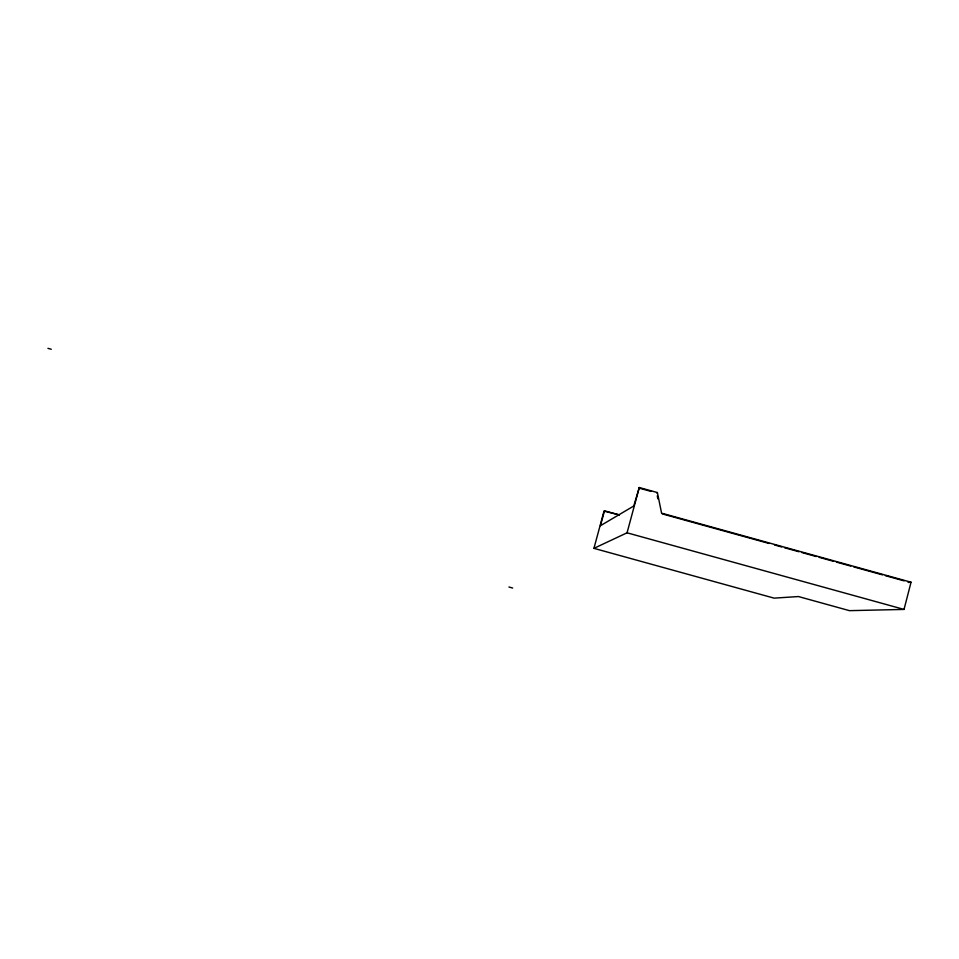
<?xml version="1.0" encoding="UTF-8"?>
<svg xmlns="http://www.w3.org/2000/svg" width="959" height="959" viewBox="0 0 959 959"><rect width="100%" height="100%" fill="white"/><g stroke="black" fill="none" stroke-linecap="round" stroke-linejoin="round"><path stroke-width="1.44" d="M904.025 609.421L911.05 582.221L661.578 513.149L657.394 492.554L639.281 487.532L633.767 506.004L600.43 525.724L604.47 510.811L619.406 514.935L604.026 511.111L593.933 548.344L774.093 598.14L798.427 596.546L849.458 610.655L904.025 609.421L627.054 532.808L593.933 548.344M627.054 532.808L639.281 487.532M656.675 492.974L657.394 492.554M908.137 582.449L911.05 582.221M638.634 487.975L651.125 491.428M662.297 513.904L769.094 543.465M774.5 544.964L781.693 546.966M784.582 547.757L798.979 551.749M801.856 552.54L816.265 556.532M819.142 557.323L833.539 561.315M836.416 562.118L850.825 566.098M853.702 566.901L882.508 574.873M885.385 575.664L904.109 580.854M47.95 348.345L51.271 349.256M508.929 587.004L512.669 588.035M657.275 495.899L657.874 498.836"/></g></svg>
